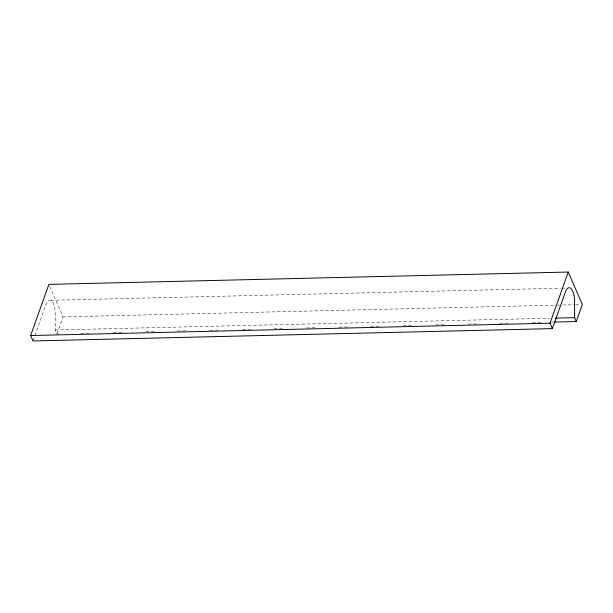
<?xml version="1.0" encoding="UTF-8"?>
<svg xmlns="http://www.w3.org/2000/svg" width="613" height="613" viewBox="0 0 613 613"><rect width="100%" height="100%" fill="white"/><g stroke="black" fill="none" stroke-linecap="round" stroke-linejoin="round"><path stroke-width="0.46" stroke-dasharray="3.06 2.3" d="M33.002 340.958L34.604 336.46M34.926 335.564L46.128 304.094A13.088 5.165 88.6 0 1 52.09 301.374A13.088 5.165 88.6 0 1 55.193 315.097L55.231 329.993L56.925 333.893L58.833 333.847M56.925 333.893L62.978 316.883L48.864 284.386M50.833 300.301L560.642 288.187M561.6 288.164L566.381 288.049M62.978 316.883L556.527 305.151M557.478 305.128L574.695 304.722M575.653 304.699L580.434 304.584M55.231 329.993L549.731 318.239M80.832 333.319L91.352 333.074M113.351 332.553L122.922 332.323M145.879 331.779L155.441 331.549M177.441 331.028L187.961 330.775M209.96 330.254L220.481 330.001M242.48 329.48L253 329.227M274.042 328.729L284.562 328.476M306.561 327.955L317.09 327.71M339.089 327.181L349.609 326.936M370.65 326.43L381.171 326.185M403.17 325.656L413.691 325.411M435.69 324.89L446.21 324.637M468.209 324.116L477.78 323.886M499.779 323.365L510.3 323.112M532.299 322.591L542.819 322.338M551.424 322.139L553.34 322.093"/><path stroke-width="0.92" d="M576.297 321.541L574.603 317.649L574.565 302.753A13.088 5.165 88.6 0 0 571.462 289.029A13.088 5.165 88.6 0 0 565.5 291.75L552.374 328.614L33.002 340.958L30.65 335.541L48.864 284.386L568.236 272.042L582.35 304.538L576.297 321.541L554.298 322.07M552.374 328.614L550.022 323.197L568.236 272.042M555.47 318.101L574.603 317.649M30.65 335.541L550.022 323.197"/></g></svg>
